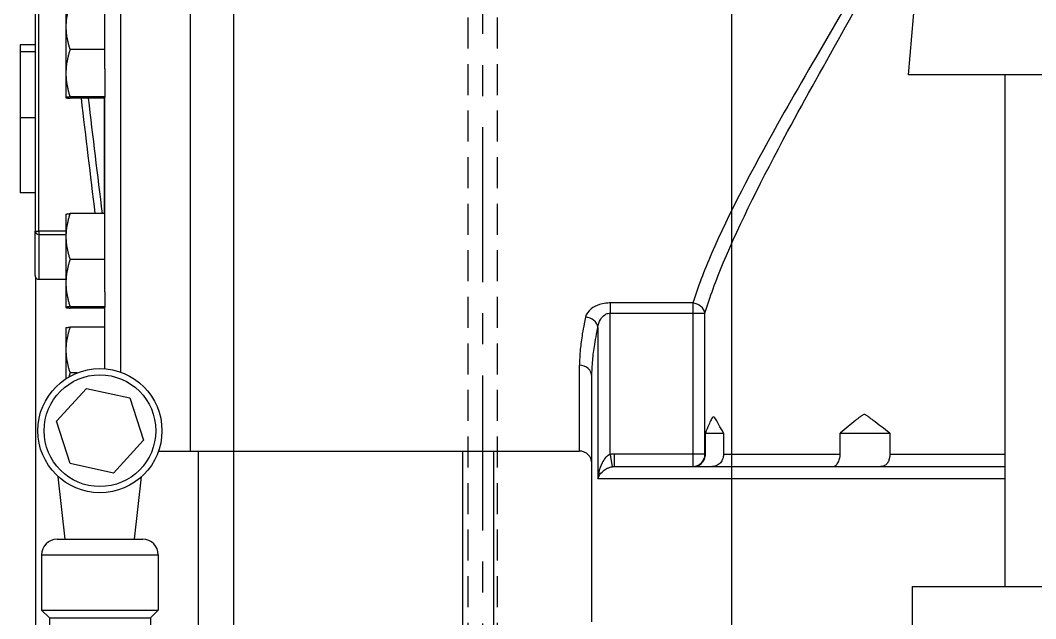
# Model space of a CAD drawing. Header units: inches. Extents: x -883 to 808, y -248 to 1051.
# Drawn here: x -278.88 to -270.7, y 867.06 to 871.88 of the extents above; entities that cross this region are included whole.
import ezdxf

# ---------------------------------------------------------------- set-up
doc = ezdxf.new("R2010")
doc.units = ezdxf.units.IN
doc.header["$MEASUREMENT"] = 0
doc.linetypes.add('CENTER', pattern=[2, 1.25, -0.25, 0.25, -0.25])
doc.linetypes.add('HIDDEN', pattern=[0.375, 0.25, -0.125])
doc.layers.get('0').update_dxf_attribs({"linetype": 'CONTINUOUS'})
doc.layers.add('EQUIPMENT - COMPRESSORS', color=41, linetype='CONTINUOUS')
doc.layers.add('STRUCTUAL', color=8, linetype='CONTINUOUS')

# ---------------------------------------------------------------- blocks, each defined once
blk = doc.blocks.new('A$Cb802d3fd')
for p, q in [((82.0413, 31.1675), (82.0413, 18.6015)), ((86.1643, 18.6345), (86.1643, 31.1345)), ((82.0413, 19.3804), (86.1643, 19.3804)), ((85.0983, 18.4542), (85.0983, 19.3804)), ((85.0983, 18.4542), (85.0983, 19.3804)), ((85.1983, 16.2347), (85.1983, 19.3804)), ((85.1983, 16.2347), (85.1983, 19.3804)), ((85.2983, 19.3804), (85.2983, 16.1026)), ((85.2983, 19.3804), (85.2983, 16.1026)), ((79.4833, 18.8253), (82.0413, 18.6015)), ((86.1643, 18.6345), (86.6243, 18.6345)), ((84.9283, 18.0554), (84.9283, 18.4542)), ((84.9283, 18.4542), (85.0983, 18.4542)), ((84.9283, 18.0554), (84.9283, 18.4542)), ((84.9283, 18.4542), (85.0983, 18.4542)), ((85.0983, 18.0554), (84.9283, 18.0554)), ((85.0983, 18.0554), (84.9283, 18.0554)), ((85.0983, 17.1153), (85.0983, 18.0554)), ((85.0983, 17.1153), (85.0983, 18.0554)), ((84.9283, 16.9696), (84.9283, 17.1153)), ((84.9283, 17.1153), (85.0983, 17.1153)), ((84.9283, 16.9696), (84.9283, 17.1153)), ((84.9283, 17.1153), (85.0983, 17.1153)), ((85.0983, 16.965), (83.9622, 16.965)), ((83.9622, 16.8673), (83.9622, 16.965)), ((85.0983, 16.965), (83.9622, 16.965)), ((83.9622, 16.8673), (83.9622, 16.965)), ((85.0983, 16.9696), (84.9283, 16.9696)), ((85.0983, 16.9696), (84.9283, 16.9696)), ((85.0983, 16.965), (85.0983, 16.9696)), ((85.0983, 16.965), (85.0983, 16.9696)), ((85.0983, 16.965), (85.0983, 16.8673)), ((85.0983, 16.965), (85.0983, 16.8673)), ((83.8802, 16.8673), (83.8802, 16.2016)), ((83.8802, 16.8673), (83.9622, 16.8673)), ((83.8802, 16.8673), (83.8802, 16.2016)), ((83.8802, 16.8673), (83.9622, 16.8673)), ((83.9622, 16.8673), (85.0983, 16.8673)), ((83.9622, 16.2016), (83.9622, 16.8673)), ((83.9622, 16.8673), (85.0983, 16.8673)), ((83.9622, 16.2016), (83.9622, 16.8673)), ((85.0983, 16.8673), (85.1983, 16.8673)), ((85.0983, 16.8673), (85.0983, 16.2347)), ((85.0983, 16.8673), (85.1983, 16.8673)), ((85.0983, 16.8673), (85.0983, 16.2347)), ((83.8802, 16.2016), (83.9622, 16.2016)), ((83.8802, 16.2016), (83.9622, 16.2016)), ((85.101, 16.2016), (83.9622, 16.2016)), ((85.101, 16.2016), (83.9622, 16.2016)), ((85.0983, 16.2347), (85.1983, 16.2347)), ((85.0983, 16.2347), (85.1983, 16.2347)), ((85.101, 16.2016), (85.1996, 16.2176)), ((85.101, 16.2016), (85.1996, 16.2176)), ((84.0781, 16.1026), (85.2983, 16.1026)), ((84.0781, 16.1026), (85.2983, 16.1026)), ((86.4483, 16.0545), (84.4721, 16.0545)), ((86.4483, 16.0545), (84.4721, 16.0545)), ((85.0733, 15.9545), (84.3825, 15.9545)), ((85.0733, 15.9545), (84.3825, 15.9545)), ((85.0733, 12.8195), (85.0733, 15.9545)), ((85.0733, 12.8195), (85.0733, 15.9545)), ((86.4818, 15.2645), (85.0733, 15.2645)), ((86.4818, 15.0145), (85.0733, 15.0145)), ((86.5743, 12.8845), (85.0733, 12.8845)), ((86.5743, 12.8845), (85.0733, 12.8845)), ((86.5743, 12.8845), (85.0733, 12.8845)), ((85.0733, 12.8195), (79.5655, 12.8195)), ((85.0733, 12.8195), (79.5655, 12.8195)), ((85.0733, 12.5633), (85.0733, 12.8195)), ((85.0733, 12.5633), (85.0733, 12.8195)), ((85.9093, 11.6209), (85.9093, 12.5609)), ((85.9093, 12.5609), (86.3543, 12.5609)), ((86.3543, 11.6209), (86.3543, 12.5609)), ((86.4168, 12.4984), (86.3543, 12.5609)), ((84.6441, 12.3314), (84.985, 12.4408)), ((84.985, 12.4408), (85.2501, 12.2004)), ((85.7843, 11.7459), (85.7843, 12.4359)), ((86.4168, 11.6834), (86.4168, 12.4984)), ((86.4168, 12.4984), (86.6368, 12.4984)), ((85.7843, 12.3704), (85.2797, 12.4268)), ((84.5685, 11.9815), (84.6441, 12.3314)), ((84.4386, 12.2595), (71.8233, 12.2595)), ((84.4386, 12.2595), (71.8233, 12.2595)), ((85.2501, 12.2004), (85.1745, 11.8505)), ((81.9931, 12.1295), (79.7882, 12.1295)), ((81.9931, 12.1295), (79.7882, 12.1295)), ((81.8396, 12.1295), (81.8396, 11.8505)), ((81.8396, 12.1295), (81.8396, 11.8505)), ((81.9931, 12.1295), (82.2203, 12.1295)), ((81.9931, 12.1295), (82.2203, 12.1295)), ((82.2203, 12.1295), (82.2203, 11.8505)), ((82.2203, 12.1295), (82.2211, 12.1295)), ((82.2203, 12.1295), (82.2203, 11.8505)), ((82.2203, 12.1295), (82.2211, 12.1295)), ((83.7903, 12.1295), (82.2211, 12.1295)), ((83.7903, 12.1295), (82.2211, 12.1295)), ((82.2318, 12.1295), (82.2318, 11.8505)), ((82.2318, 12.1295), (82.2318, 11.8505)), ((83.1604, 12.1284), (82.2318, 12.1284)), ((83.1604, 12.1284), (82.2318, 12.1284)), ((83.1604, 12.1295), (83.1604, 11.8505)), ((83.1604, 12.1295), (83.1604, 11.8505)), ((83.5295, 12.1295), (83.5295, 11.8505)), ((83.5295, 12.1295), (83.5295, 11.8505)), ((83.7903, 12.1295), (83.9101, 12.1295)), ((83.7903, 12.1295), (83.9101, 12.1295)), ((83.9101, 12.1295), (83.9101, 11.8505)), ((83.9101, 12.1295), (83.9133, 12.1295)), ((83.9101, 12.1295), (83.9101, 11.8505)), ((83.9101, 12.1295), (83.9133, 12.1295)), ((84.4108, 12.1295), (83.9133, 12.1295)), ((84.4108, 12.1295), (83.9133, 12.1295)), ((83.9217, 12.1295), (83.9217, 11.8505)), ((83.9217, 12.1295), (83.9217, 11.8505)), ((84.075, 12.1295), (84.075, 11.8505)), ((84.075, 12.1295), (84.075, 11.8505)), ((84.8337, 11.7411), (84.5685, 11.9815)), ((84.444, 11.9078), (84.444, 11.8505)), ((84.444, 11.9078), (84.444, 11.8505)), ((81.4762, 11.817), (81.6551, 11.817)), ((81.4762, 11.817), (81.6551, 11.817)), ((81.6551, 11.817), (82.0299, 11.817)), ((81.6551, 11.817), (82.0299, 11.817)), ((82.0299, 11.817), (82.226, 11.817)), ((82.0299, 11.817), (82.226, 11.817)), ((82.226, 11.817), (82.2262, 11.817)), ((82.226, 11.817), (82.2262, 11.817)), ((82.2262, 11.817), (82.2263, 11.8171)), ((82.2262, 11.817), (82.2263, 11.8171)), ((83.1661, 11.817), (83.1659, 11.8171)), ((83.1661, 11.817), (83.1659, 11.8171)), ((83.1661, 11.817), (83.3449, 11.817)), ((83.1661, 11.817), (83.3449, 11.817)), ((83.3011, 11.817), (83.3011, 11.5995)), ((83.3011, 11.817), (83.3011, 11.5995)), ((83.329, 11.5995), (83.329, 11.817)), ((83.329, 11.5995), (83.329, 11.817)), ((83.3449, 11.817), (83.7198, 11.817)), ((83.3449, 11.817), (83.7198, 11.817)), ((83.6898, 11.5995), (83.6898, 11.817)), ((83.6898, 11.5995), (83.6898, 11.817)), ((83.7198, 11.817), (83.9159, 11.817)), ((83.7198, 11.817), (83.9159, 11.817)), ((83.9159, 11.817), (83.9161, 11.817)), ((83.9159, 11.817), (83.9161, 11.817)), ((83.9161, 11.817), (83.9162, 11.8171)), ((83.9161, 11.817), (83.9162, 11.8171)), ((84.0806, 11.817), (84.0805, 11.8171)), ((84.0806, 11.817), (84.0805, 11.8171)), ((84.0806, 11.817), (84.2595, 11.817)), ((84.0806, 11.817), (84.2595, 11.817)), ((84.2595, 11.817), (84.491, 11.817)), ((84.2595, 11.817), (84.491, 11.817)), ((85.1745, 11.8505), (84.8337, 11.7411)), ((85.7843, 11.8115), (85.2797, 11.7551)), ((85.9093, 11.6209), (86.3543, 11.6209)), ((86.4168, 11.6834), (86.3543, 11.6209)), ((86.4168, 11.6834), (86.6368, 11.6834)), ((83.3011, 11.5995), (73.5955, 11.5995)), ((83.3011, 11.5995), (73.5955, 11.5995)), ((73.5955, 11.5695), (83.3011, 11.5695)), ((73.5955, 11.5695), (83.3011, 11.5695)), ((81.8003, 11.5695), (81.8003, 11.4495)), ((81.8003, 11.5695), (81.8003, 11.4495)), ((81.8567, 11.5695), (81.8567, 11.4495)), ((81.8567, 11.5695), (81.8567, 11.4495)), ((82.388, 11.5695), (82.388, 11.4495)), ((82.388, 11.5695), (82.388, 11.4495)), ((82.9934, 11.5695), (82.9934, 11.4495)), ((82.9934, 11.5695), (82.9934, 11.4495)), ((83.3011, 11.5995), (83.329, 11.5995)), ((83.3011, 11.5695), (83.3011, 11.5995)), ((83.3011, 11.5995), (83.329, 11.5995)), ((83.3011, 11.5695), (83.3011, 11.5995)), ((83.6598, 11.5695), (83.3011, 11.5695)), ((83.6598, 11.5695), (83.3011, 11.5695)), ((83.329, 11.5995), (83.6898, 11.5995)), ((83.329, 11.5995), (83.6898, 11.5995)), ((86.6267, 11.5733), (83.6744, 11.5733)), ((81.8003, 11.4495), (81.8567, 11.4495)), ((81.8003, 11.4495), (81.8567, 11.4495)), ((81.8567, 11.4495), (82.388, 11.4495)), ((81.8567, 11.4495), (82.388, 11.4495)), ((82.388, 11.4495), (82.9934, 11.4495)), ((82.388, 11.4495), (82.9934, 11.4495))]:
    blk.add_line(p, q)
for radius in [0.5, 0.45]:
    blk.add_circle((84.9093, 12.0909), radius)
for centre, radius, start, end in [((85.1733, 15.9545), 0.1, 90, 180), ((85.1733, 15.9545), 0.1, 90, 180), ((85.9093, 12.4359), 0.125, 90, 180), ((85.9093, 11.7459), 0.125, 180, 270), ((83.6598, 11.5995), 0.03, 270, 0), ((83.6598, 11.5995), 0.03, 270, 0)]:
    blk.add_arc(centre, radius, start, end)
for centre, major_axis, ratio, start_param, end_param in [((83.9622, 16.8673), (0.0299, 0.0954), 0.80707, 0.369785, 1.818106), ((83.9622, 16.8673), (0.0299, 0.0954), 0.80707, 0.369785, 1.818106), ((85.0983, 16.8673), (0.1, 0), 0.976965, 0, 1.570796), ((85.0983, 16.8673), (0.1, 0), 0.976965, 0, 1.570796), ((84.0781, 16.0036), (0.0214, 0.0977), 0.831184, 0.258138, 1.751222), ((84.0781, 16.0036), (0.0214, 0.0977), 0.831184, 0.258138, 1.751222), ((84.4721, 15.9545), (0, 0.1), 0.895724, 0, 1.570796), ((84.4721, 15.9545), (0, 0.1), 0.895724, 0, 1.570796), ((83.3011, 11.5995), (0, -0.03), 0.931172, 0, 1.570796), ((83.3011, 11.5995), (0, -0.03), 0.931172, 0, 1.570796)]:
    blk.add_ellipse(centre, major_axis=major_axis, ratio=ratio, start_param=start_param, end_param=end_param)
for points, knots in [([(83.9622, 16.965), (83.8348, 17.0039), (83.7, 17.0538), (83.2349, 17.2474), (82.8756, 17.4292), (81.9591, 17.9221), (81.3714, 18.266), (80.7478, 18.5905)], [22.355917, 22.355917, 22.355917, 22.355917, 24.07334, 24.07334, 27.993524, 27.993524, 33.632638, 33.632638, 33.632638, 33.632638]), ([(83.9622, 16.965), (83.8348, 17.0039), (83.7, 17.0538), (83.2349, 17.2474), (82.8756, 17.4292), (81.9591, 17.9221), (81.3714, 18.266), (80.7478, 18.5905)], [22.355917, 22.355917, 22.355917, 22.355917, 24.07334, 24.07334, 27.993524, 27.993524, 33.632638, 33.632638, 33.632638, 33.632638]), ([(80.8025, 18.4857), (81.3836, 18.167), (81.9327, 17.8344), (82.8097, 17.3433), (83.1637, 17.1568), (83.6219, 16.9584), (83.7547, 16.9072), (83.8802, 16.8673)], [-33.359977, -33.359977, -33.359977, -33.359977, -27.993524, -27.993524, -24.07334, -24.07334, -22.355917, -22.355917, -22.355917, -22.355917]), ([(80.8025, 18.4857), (81.3836, 18.167), (81.9327, 17.8344), (82.8097, 17.3433), (83.1637, 17.1568), (83.6219, 16.9584), (83.7547, 16.9072), (83.8802, 16.8673)], [-33.359977, -33.359977, -33.359977, -33.359977, -27.993524, -27.993524, -24.07334, -24.07334, -22.355917, -22.355917, -22.355917, -22.355917]), ([(84.9283, 18.4542), (84.894, 18.4084), (84.8581, 18.3615), (84.8179, 18.3091), (84.8084, 18.2967), (84.7949, 18.2787), (84.7905, 18.2728), (84.7847, 18.2641), (84.7829, 18.2612), (84.78, 18.2554), (84.7789, 18.2524), (84.7789, 18.2458), (84.78, 18.2428), (84.7829, 18.237), (84.7847, 18.2342), (84.7905, 18.2256), (84.7949, 18.2198), (84.8084, 18.2021), (84.8179, 18.1901), (84.8581, 18.1398), (84.894, 18.0962), (84.9283, 18.0554)], [1.826844, 1.826844, 1.826844, 1.826844, 2.29376, 2.29376, 2.426041, 2.426041, 2.492181, 2.492181, 2.525252, 2.525252, 2.558322, 2.558322, 2.591392, 2.591392, 2.624463, 2.624463, 2.690603, 2.690603, 2.822885, 2.822885, 3.2898, 3.2898, 3.2898, 3.2898]), ([(84.9283, 18.4542), (84.894, 18.4084), (84.8581, 18.3615), (84.8179, 18.3091), (84.8084, 18.2967), (84.7949, 18.2787), (84.7905, 18.2728), (84.7847, 18.2641), (84.7829, 18.2612), (84.78, 18.2554), (84.7789, 18.2524), (84.7789, 18.2458), (84.78, 18.2428), (84.7829, 18.237), (84.7847, 18.2342), (84.7905, 18.2256), (84.7949, 18.2198), (84.8084, 18.2021), (84.8179, 18.1901), (84.8581, 18.1398), (84.894, 18.0962), (84.9283, 18.0554)], [1.826844, 1.826844, 1.826844, 1.826844, 2.29376, 2.29376, 2.426041, 2.426041, 2.492181, 2.492181, 2.525252, 2.525252, 2.558322, 2.558322, 2.591392, 2.591392, 2.624463, 2.624463, 2.690603, 2.690603, 2.822885, 2.822885, 3.2898, 3.2898, 3.2898, 3.2898]), ([(85.0983, 18.4542), (85.1086, 18.4542), (85.1188, 18.4533), (85.1384, 18.4496), (85.1477, 18.4468), (85.1663, 18.4384), (85.1749, 18.4325), (85.1887, 18.4176), (85.1934, 18.4088), (85.1976, 18.3931), (85.1983, 18.3869), (85.1983, 18.3806)], [-0.7965925, -0.7965925, -0.7965925, -0.7965925, -0.7237424, -0.7237424, -0.650855, -0.650855, -0.5627873, -0.5627873, -0.4732553, -0.4732553, -0.4198775, -0.4198775, -0.4198775, -0.4198775]), ([(85.0983, 18.4542), (85.1086, 18.4542), (85.1188, 18.4533), (85.1384, 18.4496), (85.1477, 18.4468), (85.1663, 18.4384), (85.1749, 18.4325), (85.1887, 18.4176), (85.1934, 18.4088), (85.1976, 18.3931), (85.1983, 18.3869), (85.1983, 18.3806)], [-0.7965925, -0.7965925, -0.7965925, -0.7965925, -0.7237424, -0.7237424, -0.650855, -0.650855, -0.5627873, -0.5627873, -0.4732553, -0.4732553, -0.4198775, -0.4198775, -0.4198775, -0.4198775]), ([(85.1983, 17.9978), (85.1983, 17.9985), (85.1983, 17.9993), (85.1976, 18.0053), (85.1949, 18.0113), (85.1848, 18.0239), (85.1776, 18.0303), (85.1592, 18.0418), (85.1483, 18.0467), (85.1242, 18.0536), (85.1113, 18.0554), (85.0983, 18.0554)], [-0.4059116, -0.4059116, -0.4059116, -0.4059116, -0.392477, -0.392477, -0.2958138, -0.2958138, -0.1984643, -0.1984643, -0.0992445, -0.0992445, 0, 0, 0, 0]), ([(85.1983, 17.9978), (85.1983, 17.9985), (85.1983, 17.9993), (85.1976, 18.0053), (85.1949, 18.0113), (85.1848, 18.0239), (85.1776, 18.0303), (85.1592, 18.0418), (85.1483, 18.0467), (85.1242, 18.0536), (85.1113, 18.0554), (85.0983, 18.0554)], [-0.4059116, -0.4059116, -0.4059116, -0.4059116, -0.392477, -0.392477, -0.2958138, -0.2958138, -0.1984643, -0.1984643, -0.0992445, -0.0992445, 0, 0, 0, 0]), ([(84.9283, 17.1153), (84.905, 17.1018), (84.8823, 17.0892), (84.847, 17.0698), (84.8338, 17.0627), (84.8158, 17.0522), (84.8102, 17.0488), (84.8007, 17.0419), (84.7968, 17.0383), (84.7968, 17.0303), (84.8007, 17.0269), (84.8102, 17.0204), (84.8158, 17.0173), (84.8338, 17.0082), (84.847, 17.0022), (84.8823, 16.9871), (84.905, 16.9782), (84.9283, 16.9696)], [1.857423, 1.857423, 1.857423, 1.857423, 2.198818, 2.198818, 2.414862, 2.414862, 2.522883, 2.522883, 2.630905, 2.630905, 2.738927, 2.738927, 2.846949, 2.846949, 3.062992, 3.062992, 3.404388, 3.404388, 3.404388, 3.404388]), ([(84.9283, 17.1153), (84.905, 17.1018), (84.8823, 17.0892), (84.847, 17.0698), (84.8338, 17.0627), (84.8158, 17.0522), (84.8102, 17.0488), (84.8007, 17.0419), (84.7968, 17.0383), (84.7968, 17.0303), (84.8007, 17.0269), (84.8102, 17.0204), (84.8158, 17.0173), (84.8338, 17.0082), (84.847, 17.0022), (84.8823, 16.9871), (84.905, 16.9782), (84.9283, 16.9696)], [1.857423, 1.857423, 1.857423, 1.857423, 2.198818, 2.198818, 2.414862, 2.414862, 2.522883, 2.522883, 2.630905, 2.630905, 2.738927, 2.738927, 2.846949, 2.846949, 3.062992, 3.062992, 3.404388, 3.404388, 3.404388, 3.404388]), ([(85.0983, 17.1153), (85.1079, 17.1153), (85.1174, 17.1141), (85.1357, 17.1093), (85.1444, 17.1057), (85.163, 17.0948), (85.1722, 17.0867), (85.1867, 17.0675), (85.192, 17.0568), (85.1972, 17.0368), (85.1983, 17.0283), (85.1983, 17.0196)], [-0.8209367, -0.8209367, -0.8209367, -0.8209367, -0.7483177, -0.7483177, -0.6756735, -0.6756735, -0.5798768, -0.5798768, -0.4863891, -0.4863891, -0.4198715, -0.4198715, -0.4198715, -0.4198715]), ([(85.0983, 17.1153), (85.1079, 17.1153), (85.1174, 17.1141), (85.1357, 17.1093), (85.1444, 17.1057), (85.163, 17.0948), (85.1722, 17.0867), (85.1867, 17.0675), (85.192, 17.0568), (85.1972, 17.0368), (85.1983, 17.0283), (85.1983, 17.0196)], [-0.8209367, -0.8209367, -0.8209367, -0.8209367, -0.7483177, -0.7483177, -0.6756735, -0.6756735, -0.5798768, -0.5798768, -0.4863891, -0.4863891, -0.4198715, -0.4198715, -0.4198715, -0.4198715]), ([(85.1983, 16.8732), (85.1983, 16.8746), (85.1983, 16.876), (85.1977, 16.8886), (85.1949, 16.8999), (85.1848, 16.922), (85.1775, 16.9324), (85.159, 16.9502), (85.148, 16.9574), (85.124, 16.9671), (85.1112, 16.9696), (85.0983, 16.9696)], [-0.4026113, -0.4026113, -0.4026113, -0.4026113, -0.3909777, -0.3909777, -0.2959562, -0.2959562, -0.1977632, -0.1977632, -0.0983787, -0.0983787, 0, 0, 0, 0]), ([(85.1983, 16.8732), (85.1983, 16.8746), (85.1983, 16.876), (85.1977, 16.8886), (85.1949, 16.8999), (85.1848, 16.922), (85.1775, 16.9324), (85.159, 16.9502), (85.148, 16.9574), (85.124, 16.9671), (85.1112, 16.9696), (85.0983, 16.9696)], [-0.4026113, -0.4026113, -0.4026113, -0.4026113, -0.3909777, -0.3909777, -0.2959562, -0.2959562, -0.1977632, -0.1977632, -0.0983787, -0.0983787, 0, 0, 0, 0]), ([(83.8802, 16.2016), (83.8802, 16.1899), (83.8809, 16.1782), (83.8846, 16.1483), (83.8885, 16.1308), (83.9024, 16.0887), (83.9143, 16.0667), (83.9478, 16.024), (83.971, 16.0088), (83.9944, 16.0036)], [0, 0, 0, 0, 0.0887288, 0.0887288, 0.2306948, 0.2306948, 0.4578405, 0.4578405, 0.7909876, 0.7909876, 0.7909876, 0.7909876]), ([(83.8802, 16.2016), (83.8802, 16.1899), (83.8809, 16.1782), (83.8846, 16.1483), (83.8885, 16.1308), (83.9024, 16.0887), (83.9143, 16.0667), (83.9478, 16.024), (83.971, 16.0088), (83.9944, 16.0036)], [0, 0, 0, 0, 0.0887288, 0.0887288, 0.2306948, 0.2306948, 0.4578405, 0.4578405, 0.7909876, 0.7909876, 0.7909876, 0.7909876]), ([(84.0781, 16.1026), (84.0544, 16.1052), (84.0308, 16.1128), (83.9968, 16.1342), (83.9847, 16.1451), (83.9706, 16.1662), (83.9666, 16.1749), (83.9629, 16.1899), (83.9622, 16.1958), (83.9622, 16.2016)], [-0.7909876, -0.7909876, -0.7909876, -0.7909876, -0.4578405, -0.4578405, -0.2306948, -0.2306948, -0.0887288, -0.0887288, 0, 0, 0, 0]), ([(84.0781, 16.1026), (84.0544, 16.1052), (84.0308, 16.1128), (83.9968, 16.1342), (83.9847, 16.1451), (83.9706, 16.1662), (83.9666, 16.1749), (83.9629, 16.1899), (83.9622, 16.1958), (83.9622, 16.2016)], [-0.7909876, -0.7909876, -0.7909876, -0.7909876, -0.4578405, -0.4578405, -0.2306948, -0.2306948, -0.0887288, -0.0887288, 0, 0, 0, 0]), ([(85.0983, 16.2347), (85.0983, 16.2333), (85.0983, 16.2319), (85.0984, 16.2283), (85.0985, 16.2261), (85.0988, 16.2204), (85.0991, 16.2168), (85.0998, 16.2094), (85.1003, 16.2055), (85.101, 16.2016)], [-0.08445303, -0.08445303, -0.08445303, -0.08445303, -0.0738964, -0.0738964, -0.0570058, -0.0570058, -0.02998083, -0.02998083, 0, 0, 0, 0]), ([(85.0983, 16.2347), (85.0983, 16.2333), (85.0983, 16.2319), (85.0984, 16.2283), (85.0985, 16.2261), (85.0988, 16.2204), (85.0991, 16.2168), (85.0998, 16.2094), (85.1003, 16.2055), (85.101, 16.2016)], [-0.08445303, -0.08445303, -0.08445303, -0.08445303, -0.0738964, -0.0738964, -0.0570058, -0.0570058, -0.02998083, -0.02998083, 0, 0, 0, 0]), ([(85.101, 16.2016), (85.1026, 16.1966), (85.1049, 16.1916), (85.1126, 16.1791), (85.1189, 16.1718), (85.1379, 16.1543), (85.1522, 16.1449), (85.1925, 16.1242), (85.2205, 16.1151), (85.2654, 16.106), (85.2819, 16.1038), (85.2983, 16.1026)], [-0.8897465, -0.8897465, -0.8897465, -0.8897465, -0.8127725, -0.8127725, -0.6896141, -0.6896141, -0.4925606, -0.4925606, -0.177275, -0.177275, 0.0014104, 0.0014104, 0.0014104, 0.0014104]), ([(85.101, 16.2016), (85.1026, 16.1966), (85.1049, 16.1916), (85.1126, 16.1791), (85.1189, 16.1718), (85.1379, 16.1543), (85.1522, 16.1449), (85.1925, 16.1242), (85.2205, 16.1151), (85.2654, 16.106), (85.2819, 16.1038), (85.2983, 16.1026)], [-0.8897465, -0.8897465, -0.8897465, -0.8897465, -0.8127725, -0.8127725, -0.6896141, -0.6896141, -0.4925606, -0.4925606, -0.177275, -0.177275, 0.0014104, 0.0014104, 0.0014104, 0.0014104]), ([(85.1996, 16.2176), (85.1993, 16.2196), (85.1991, 16.2216), (85.1987, 16.2255), (85.1985, 16.2273), (85.1984, 16.2303), (85.1984, 16.2314), (85.1983, 16.2333), (85.1983, 16.234), (85.1983, 16.2347)], [0, 0, 0, 0, 0.02998083, 0.02998083, 0.0570058, 0.0570058, 0.0738964, 0.0738964, 0.08445303, 0.08445303, 0.08445303, 0.08445303]), ([(85.1996, 16.2176), (85.1993, 16.2196), (85.1991, 16.2216), (85.1987, 16.2255), (85.1985, 16.2273), (85.1984, 16.2303), (85.1984, 16.2314), (85.1983, 16.2333), (85.1983, 16.234), (85.1983, 16.2347)], [0, 0, 0, 0, 0.02998083, 0.02998083, 0.0570058, 0.0570058, 0.0738964, 0.0738964, 0.08445303, 0.08445303, 0.08445303, 0.08445303]), ([(85.2983, 16.1026), (85.2901, 16.1049), (85.2818, 16.1084), (85.2594, 16.1208), (85.2454, 16.1321), (85.2253, 16.1562), (85.2181, 16.1668), (85.2086, 16.1861), (85.2055, 16.194), (85.2016, 16.2072), (85.2005, 16.2124), (85.1996, 16.2176)], [-0.0014104, -0.0014104, -0.0014104, -0.0014104, 0.177275, 0.177275, 0.4925606, 0.4925606, 0.6896141, 0.6896141, 0.8127725, 0.8127725, 0.8897465, 0.8897465, 0.8897465, 0.8897465]), ([(85.2983, 16.1026), (85.2901, 16.1049), (85.2818, 16.1084), (85.2594, 16.1208), (85.2454, 16.1321), (85.2253, 16.1562), (85.2181, 16.1668), (85.2086, 16.1861), (85.2055, 16.194), (85.2016, 16.2072), (85.2005, 16.2124), (85.1996, 16.2176)], [-0.0014104, -0.0014104, -0.0014104, -0.0014104, 0.177275, 0.177275, 0.4925606, 0.4925606, 0.6896141, 0.6896141, 0.8127725, 0.8127725, 0.8897465, 0.8897465, 0.8897465, 0.8897465]), ([(84.4721, 16.0545), (84.4302, 16.0545), (84.3866, 16.0567), (84.3004, 16.0646), (84.2582, 16.07), (84.1874, 16.0812), (84.1597, 16.0862), (84.1139, 16.0951), (84.0961, 16.0987), (84.0781, 16.1026)], [0, 0, 0, 0, 0.716526, 0.716526, 1.362408, 1.362408, 1.766085, 1.766085, 2.018382, 2.018382, 2.018382, 2.018382]), ([(84.4721, 16.0545), (84.4302, 16.0545), (84.3866, 16.0567), (84.3004, 16.0646), (84.2582, 16.07), (84.1874, 16.0812), (84.1597, 16.0862), (84.1139, 16.0951), (84.0961, 16.0987), (84.0781, 16.1026)], [0, 0, 0, 0, 0.716526, 0.716526, 1.362408, 1.362408, 1.766085, 1.766085, 2.018382, 2.018382, 2.018382, 2.018382]), ([(83.9944, 16.0036), (84.0121, 15.9997), (84.0297, 15.9959), (84.0748, 15.9868), (84.1021, 15.9818), (84.1718, 15.9703), (84.2134, 15.9648), (84.2983, 15.9567), (84.3413, 15.9545), (84.3825, 15.9545)], [-2.018382, -2.018382, -2.018382, -2.018382, -1.766085, -1.766085, -1.362408, -1.362408, -0.716526, -0.716526, 0, 0, 0, 0]), ([(83.9944, 16.0036), (84.0121, 15.9997), (84.0297, 15.9959), (84.0748, 15.9868), (84.1021, 15.9818), (84.1718, 15.9703), (84.2134, 15.9648), (84.2983, 15.9567), (84.3413, 15.9545), (84.3825, 15.9545)], [-2.018382, -2.018382, -2.018382, -2.018382, -1.766085, -1.766085, -1.362408, -1.362408, -0.716526, -0.716526, 0, 0, 0, 0])]:
    blk.add_open_spline(points, degree=3, knots=knots)
for points in [[(83.1604, 12.1114), (82.8509, 12.0734), (82.5414, 12.0359), (82.2318, 11.9994)], [(83.1604, 12.1114), (82.8509, 12.0734), (82.5414, 12.0359), (82.2318, 11.9994)], [(82.2318, 11.9391), (82.5415, 11.9756), (82.851, 12.013), (83.1604, 12.051)], [(82.2318, 11.9391), (82.5415, 11.9756), (82.851, 12.013), (83.1604, 12.051)]]:
    blk.add_open_spline(points, degree=3)
for points, weights in [([(81.4705, 11.8505), (81.5694, 11.817), (81.6551, 11.817)], [1.01001874936, 1.04314139574, 1]), ([(81.4705, 11.8505), (81.5694, 11.817), (81.6551, 11.817)], [1.01001874936, 1.04314139574, 1]), ([(81.6551, 11.817), (81.7407, 11.817), (81.8396, 11.8505)], [1, 1.04314139574, 1.01001874936]), ([(81.6551, 11.817), (81.7407, 11.817), (81.8396, 11.8505)], [1, 1.04314139574, 1.01001874936]), ([(81.8396, 11.8505), (81.9416, 11.817), (82.0299, 11.817)], [1.01001874936, 1.04314139574, 1]), ([(81.8396, 11.8505), (81.9416, 11.817), (82.0299, 11.817)], [1.01001874936, 1.04314139574, 1]), ([(82.0299, 11.817), (82.1183, 11.817), (82.2203, 11.8505)], [1, 1.04314139574, 1.01001874936]), ([(82.0299, 11.817), (82.1183, 11.817), (82.2203, 11.8505)], [1, 1.04314139574, 1.01001874936]), ([(82.2203, 11.8505), (82.2234, 11.817), (82.226, 11.817)], [1.01001874936, 1.04314139574, 1]), ([(82.2203, 11.8505), (82.2234, 11.817), (82.226, 11.817)], [1.01001874936, 1.04314139574, 1]), ([(82.226, 11.817), (82.2287, 11.817), (82.2318, 11.8505)], [1, 1.04314139574, 1.01001874936]), ([(82.226, 11.817), (82.2287, 11.817), (82.2318, 11.8505)], [1, 1.04314139574, 1.01001874936]), ([(83.1604, 11.8505), (83.2593, 11.817), (83.3449, 11.817)], [1.01001874936, 1.04314139574, 1]), ([(83.1659, 11.8171), (83.1634, 11.8186), (83.1604, 11.8505)], [1.00396123641, 1.04155344879, 1.01001874936]), ([(83.1604, 11.8505), (83.2593, 11.817), (83.3449, 11.817)], [1.01001874936, 1.04314139574, 1]), ([(83.1659, 11.8171), (83.1634, 11.8186), (83.1604, 11.8505)], [1.00396123641, 1.04155344879, 1.01001874936]), ([(83.3449, 11.817), (83.4306, 11.817), (83.5295, 11.8505)], [1, 1.04314139574, 1.01001874936]), ([(83.3449, 11.817), (83.4306, 11.817), (83.5295, 11.8505)], [1, 1.04314139574, 1.01001874936]), ([(83.5295, 11.8505), (83.6315, 11.817), (83.7198, 11.817)], [1.01001874936, 1.04314139574, 1]), ([(83.5295, 11.8505), (83.6315, 11.817), (83.7198, 11.817)], [1.01001874936, 1.04314139574, 1]), ([(83.7198, 11.817), (83.8081, 11.817), (83.9101, 11.8505)], [1, 1.04314139574, 1.01001874936]), ([(83.7198, 11.817), (83.8081, 11.817), (83.9101, 11.8505)], [1, 1.04314139574, 1.01001874936]), ([(83.9101, 11.8505), (83.9132, 11.817), (83.9159, 11.817)], [1.01001874936, 1.04314139574, 1]), ([(83.9101, 11.8505), (83.9132, 11.817), (83.9159, 11.817)], [1.01001874936, 1.04314139574, 1]), ([(83.9159, 11.817), (83.9186, 11.817), (83.9217, 11.8505)], [1, 1.04314139574, 1.01001874936]), ([(83.9159, 11.817), (83.9186, 11.817), (83.9217, 11.8505)], [1, 1.04314139574, 1.01001874936]), ([(84.075, 11.8505), (84.1739, 11.817), (84.2595, 11.817)], [1.01001874936, 1.04314139574, 1]), ([(84.0805, 11.8171), (84.0779, 11.8186), (84.075, 11.8505)], [1.00396123641, 1.04155344879, 1.01001874936]), ([(84.075, 11.8505), (84.1739, 11.817), (84.2595, 11.817)], [1.01001874936, 1.04314139574, 1]), ([(84.0805, 11.8171), (84.0779, 11.8186), (84.075, 11.8505)], [1.00396123641, 1.04155344879, 1.01001874936]), ([(84.2595, 11.817), (84.3451, 11.817), (84.444, 11.8505)], [1, 1.04314139574, 1.01001874936]), ([(84.2595, 11.817), (84.3451, 11.817), (84.444, 11.8505)], [1, 1.04314139574, 1.01001874936]), ([(84.444, 11.8505), (84.4606, 11.8451), (84.4765, 11.8405)], [1.01001874936, 1.01525792819, 1.01858902865]), ([(84.444, 11.8505), (84.4606, 11.8451), (84.4765, 11.8405)], [1.01001874936, 1.01525792819, 1.01858902865])]:
    blk.add_rational_spline(points, weights, degree=2)

msp = doc.modelspace()

# ---------------------------------------------------------------- linework, layer by layer
at = {"layer": 'STRUCTUAL', "linetype": 'CENTER'}
msp.add_line((-275.15719, 1001.02025), (-275.15719, 797.91784), dxfattribs=at)
at = {"layer": 'STRUCTUAL', "linetype": 'HIDDEN'}
for p, q in [((-275.27469, 1000.90275), (-275.27469, 797.91784)), ((-275.03969, 1000.90275), (-275.03969, 797.91784))]:
    msp.add_line(p, q, dxfattribs=at)
at = {"layer": 'STRUCTUAL'}
for p, q in [((-277.16219, 999.01525), (-277.16219, 800.30034)), ((-273.15219, 999.01525), (-273.15219, 800.30034))]:
    msp.add_line(p, q, dxfattribs=at)

# ---------------------------------------------------------------- block references
at = {"layer": 'EQUIPMENT - COMPRESSORS', "rotation": 270}
msp.add_blockref('A$Cb802d3fd', (-290.33007, 953.48357), dxfattribs=at)

doc.saveas('drawing.dxf')
